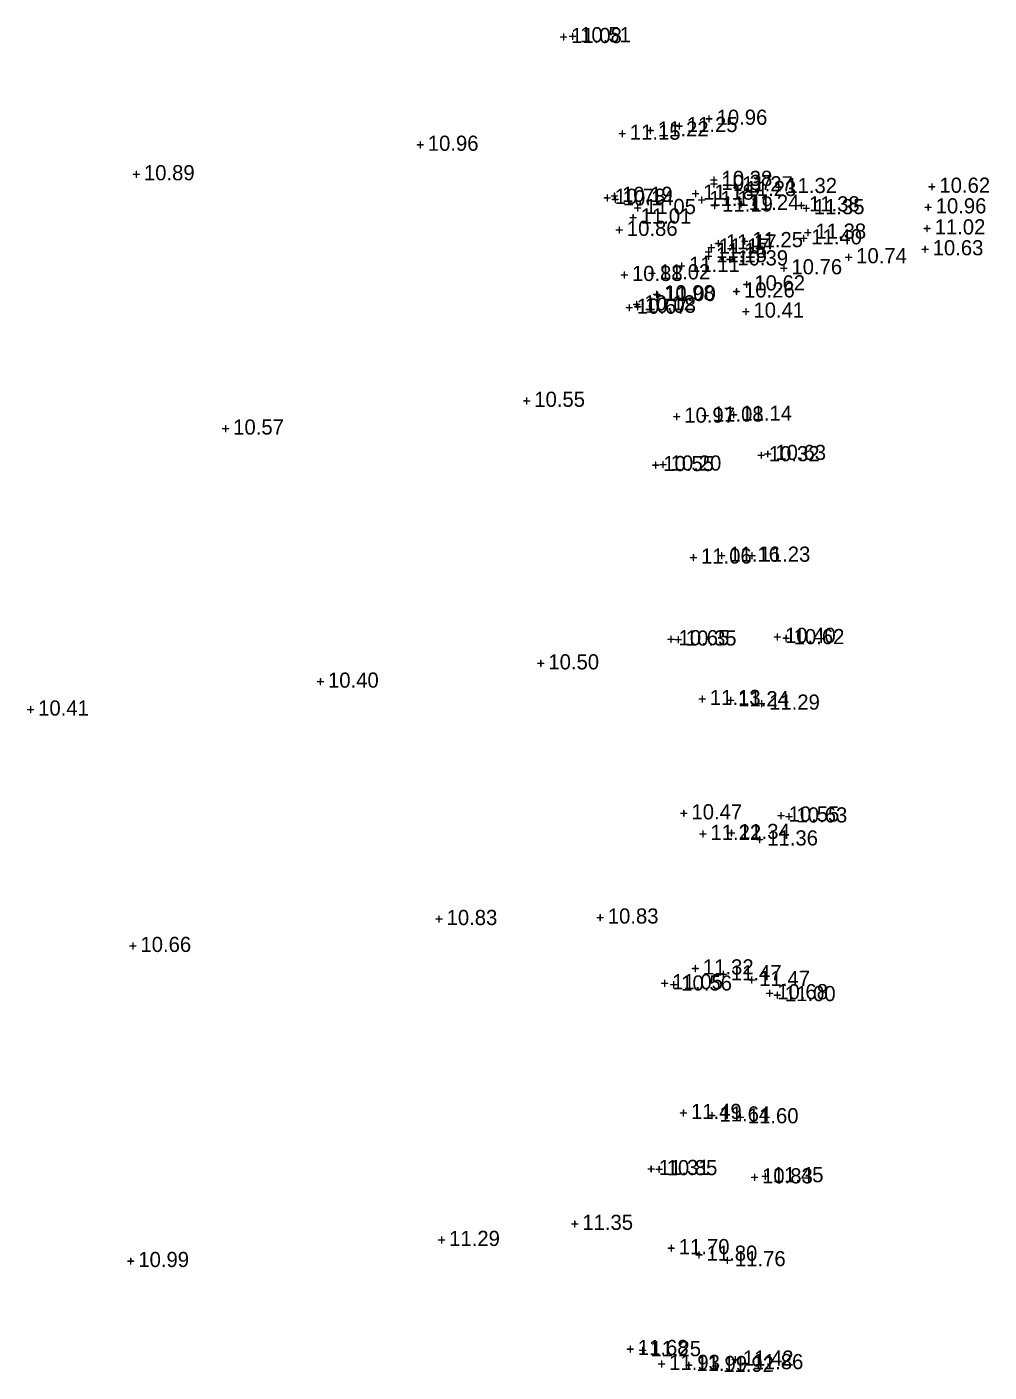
# Model space of a CAD drawing. Header units: metres. Extents: x 119225 to 119868, y 6148173 to 6148690.
# Drawn here: x 119740.9 to 119867.9, y 6148181.8 to 6148359.3 of the extents above; entities that cross this region are included whole.
import ezdxf
from ezdxf.enums import TextEntityAlignment as Align

# ---------------------------------------------------------------- set-up
doc = ezdxf.new("R2010")
doc.units = ezdxf.units.M
doc.layers.get('0').update_dxf_attribs({"linetype": 'CONTINUOUS'})
doc.layers.add('Z_bef', color=4, linetype='CONTINUOUS')
doc.styles.add('FISO', font='FISO')
doc.styles.add('ISO', font='ISO')

# ---------------------------------------------------------------- blocks, each defined once
blk = doc.blocks.new('_MPLUSZH')
at = {"color": 1, "style": 'ISO'}
blk.add_text('+', height=2, dxfattribs=at).set_placement((0, 0), align=Align.MIDDLE)
at = {"style": 'FISO'}
blk.add_attdef('PLUSHÖJD', (1, -1), '', height=2, dxfattribs=at)

msp = doc.modelspace()

# ---------------------------------------------------------------- block references
at = {"layer": 'Z_bef', "extrusion": (1.41091e-08, -2.66725e-08, 1)}
ref = msp.add_blockref('_MPLUSZH', (119811.74, 6148358.17, -0.16), dxfattribs=dict(at, xscale=0.9999947511315105, yscale=0.9999947511315105, zscale=0.9999947511315105, rotation=0.0449887309207433))
ref.add_attrib('PLUSHÖJD', '11.08', (119812.74, 6148357.17, -0.16), dxfattribs={"layer": '0', "extrusion": (1.41091e-08, -2.66725e-08, 1), "height": 2, "rotation": 0.045, "style": 'FISO', "oblique": 360})
ref = msp.add_blockref('_MPLUSZH', (119812.93, 6148358.27, -0.16), dxfattribs=dict(at, xscale=0.9999947511315105, yscale=0.9999947511315105, zscale=0.9999947511315105, rotation=0.0449887309207433))
ref.add_attrib('PLUSHÖJD', '10.51', (119813.93, 6148357.27, -0.16), dxfattribs={"layer": '0', "extrusion": (1.41091e-08, -2.66725e-08, 1), "height": 2, "rotation": 0.045, "style": 'FISO', "oblique": 360})
ref = msp.add_blockref('_MPLUSZH', (119827.01, 6148346.42, -0.16), dxfattribs=dict(at, xscale=0.9999947511315105, yscale=0.9999947511315105, zscale=0.9999947511315105, rotation=0.0449887309207433))
ref.add_attrib('PLUSHÖJD', '11.25', (119828.01, 6148345.42, -0.16), dxfattribs={"layer": '0', "extrusion": (1.41091e-08, -2.66725e-08, 1), "height": 2, "rotation": 0.045, "style": 'FISO', "oblique": 360})
ref = msp.add_blockref('_MPLUSZH', (119830.94, 6148347.38, -0.16), dxfattribs=dict(at, xscale=0.9999947511315105, yscale=0.9999947511315105, zscale=0.9999947511315105, rotation=0.0449887309207433))
ref.add_attrib('PLUSHÖJD', '10.96', (119831.94, 6148346.38, -0.16), dxfattribs={"layer": '0', "extrusion": (1.41091e-08, -2.66725e-08, 1), "height": 2, "rotation": 0.045, "style": 'FISO', "oblique": 360})
ref = msp.add_blockref('_MPLUSZH', (119819.49, 6148345.41, -0.16), dxfattribs=dict(at, xscale=0.9999947511315105, yscale=0.9999947511315105, zscale=0.9999947511315105, rotation=0.0449887309207433))
ref.add_attrib('PLUSHÖJD', '11.15', (119820.49, 6148344.41, -0.16), dxfattribs={"layer": '0', "extrusion": (1.41091e-08, -2.66725e-08, 1), "height": 2, "rotation": 0.045, "style": 'FISO', "oblique": 360})
ref = msp.add_blockref('_MPLUSZH', (119823.19, 6148345.84, -0.16), dxfattribs=dict(at, xscale=0.9999947511315105, yscale=0.9999947511315105, zscale=0.9999947511315105, rotation=0.0449887309207433))
ref.add_attrib('PLUSHÖJD', '11.22', (119824.19, 6148344.84, -0.16), dxfattribs={"layer": '0', "extrusion": (1.41091e-08, -2.66725e-08, 1), "height": 2, "rotation": 0.045, "style": 'FISO', "oblique": 360})
ref = msp.add_blockref('_MPLUSZH', (119792.83, 6148343.95, -0.16), dxfattribs=dict(at, xscale=0.9999947511315105, yscale=0.9999947511315105, zscale=0.9999947511315105, rotation=0.0449887309207433))
ref.add_attrib('PLUSHÖJD', '10.96', (119793.83, 6148342.95, -0.16), dxfattribs={"layer": '0', "extrusion": (1.41091e-08, -2.66725e-08, 1), "height": 2, "rotation": 0.045, "style": 'FISO', "oblique": 360})
ref = msp.add_blockref('_MPLUSZH', (119755.37, 6148340.06, -0.16), dxfattribs=dict(at, xscale=0.9999947511315105, yscale=0.9999947511315105, zscale=0.9999947511315105, rotation=0.0449887309207433))
ref.add_attrib('PLUSHÖJD', '10.89', (119756.37, 6148339.06, -0.16), dxfattribs={"layer": '0', "extrusion": (1.41091e-08, -2.66725e-08, 1), "height": 2, "rotation": 0.045, "style": 'FISO', "oblique": 360})
ref = msp.add_blockref('_MPLUSZH', (119831.58, 6148339.31, -0.16), dxfattribs=dict(at, xscale=0.9999947511315105, yscale=0.9999947511315105, zscale=0.9999947511315105, rotation=0.0449887309207433))
ref.add_attrib('PLUSHÖJD', '10.38', (119832.59, 6148338.31, -0.16), dxfattribs={"layer": '0', "extrusion": (1.41091e-08, -2.66725e-08, 1), "height": 2, "rotation": 0.045, "style": 'FISO', "oblique": 360})
ref = msp.add_blockref('_MPLUSZH', (119829.16, 6148337.5, -0.16), dxfattribs=dict(at, xscale=0.9999947511315105, yscale=0.9999947511315105, zscale=0.9999947511315105, rotation=0.0449887309207433))
ref.add_attrib('PLUSHÖJD', '11.18', (119830.16, 6148336.5, -0.16), dxfattribs={"layer": '0', "extrusion": (1.41091e-08, -2.66725e-08, 1), "height": 2, "rotation": 0.045, "style": 'FISO', "oblique": 360})
ref = msp.add_blockref('_MPLUSZH', (119831.59, 6148338.77, -0.16), dxfattribs=dict(at, xscale=0.9999947511315105, yscale=0.9999947511315105, zscale=0.9999947511315105, rotation=0.0449887309207433))
ref.add_attrib('PLUSHÖJD', '10.37', (119832.59, 6148337.77, -0.16), dxfattribs={"layer": '0', "extrusion": (1.41091e-08, -2.66725e-08, 1), "height": 2, "rotation": 0.045, "style": 'FISO', "oblique": 360})
ref = msp.add_blockref('_MPLUSZH', (119834.31, 6148338.6, -0.16), dxfattribs=dict(at, xscale=0.9999947511315105, yscale=0.9999947511315105, zscale=0.9999947511315105, rotation=0.0449887309207433))
ref.add_attrib('PLUSHÖJD', '11.27', (119835.31, 6148337.6, -0.16), dxfattribs={"layer": '0', "extrusion": (1.41091e-08, -2.66725e-08, 1), "height": 2, "rotation": 0.045, "style": 'FISO', "oblique": 360})
ref = msp.add_blockref('_MPLUSZH', (119834.76, 6148337.97, -0.16), dxfattribs=dict(at, xscale=0.9999947511315105, yscale=0.9999947511315105, zscale=0.9999947511315105, rotation=0.0449887309207433))
ref.add_attrib('PLUSHÖJD', '11.23', (119835.76, 6148336.97, -0.16), dxfattribs={"layer": '0', "extrusion": (1.41091e-08, -2.66725e-08, 1), "height": 2, "rotation": 0.045, "style": 'FISO', "oblique": 360})
ref = msp.add_blockref('_MPLUSZH', (119840.14, 6148338.37, -0.16), dxfattribs=dict(at, xscale=0.9999947511315105, yscale=0.9999947511315105, zscale=0.9999947511315105, rotation=0.0449887309207433))
ref.add_attrib('PLUSHÖJD', '11.32', (119841.14, 6148337.37, -0.16), dxfattribs={"layer": '0', "extrusion": (1.41091e-08, -2.66725e-08, 1), "height": 2, "rotation": 0.045, "style": 'FISO', "oblique": 360})
ref = msp.add_blockref('_MPLUSZH', (119860.34, 6148338.41, -0.16), dxfattribs=dict(at, xscale=0.9999947511315105, yscale=0.9999947511315105, zscale=0.9999947511315105, rotation=0.0449887309207433))
ref.add_attrib('PLUSHÖJD', '10.62', (119861.34, 6148337.41, -0.16), dxfattribs={"layer": '0', "extrusion": (1.41091e-08, -2.66725e-08, 1), "height": 2, "rotation": 0.045, "style": 'FISO', "oblique": 360})
ref = msp.add_blockref('_MPLUSZH', (119817.51, 6148336.95, -0.16), dxfattribs=dict(at, xscale=0.9999947511315105, yscale=0.9999947511315105, zscale=0.9999947511315105, rotation=0.0449887309207433))
ref.add_attrib('PLUSHÖJD', '10.78', (119818.51, 6148335.95, -0.16), dxfattribs={"layer": '0', "extrusion": (1.41091e-08, -2.66725e-08, 1), "height": 2, "rotation": 0.045, "style": 'FISO', "oblique": 360})
ref = msp.add_blockref('_MPLUSZH', (119818.46, 6148337.21, -0.16), dxfattribs=dict(at, xscale=0.9999947511315105, yscale=0.9999947511315105, zscale=0.9999947511315105, rotation=0.0449887309207433))
ref.add_attrib('PLUSHÖJD', '10.19', (119819.46, 6148336.21, -0.16), dxfattribs={"layer": '0', "extrusion": (1.41091e-08, -2.66725e-08, 1), "height": 2, "rotation": 0.045, "style": 'FISO', "oblique": 360})
ref = msp.add_blockref('_MPLUSZH', (119818.56, 6148336.74, -0.16), dxfattribs=dict(at, xscale=0.9999947511315105, yscale=0.9999947511315105, zscale=0.9999947511315105, rotation=0.0449887309207433))
ref.add_attrib('PLUSHÖJD', '10.14', (119819.56, 6148335.74, -0.16), dxfattribs={"layer": '0', "extrusion": (1.41091e-08, -2.66725e-08, 1), "height": 2, "rotation": 0.045, "style": 'FISO', "oblique": 360})
ref = msp.add_blockref('_MPLUSZH', (119821.52, 6148335.6, -0.16), dxfattribs=dict(at, xscale=0.9999947511315105, yscale=0.9999947511315105, zscale=0.9999947511315105, rotation=0.0449887309207433))
ref.add_attrib('PLUSHÖJD', '11.05', (119822.52, 6148334.6, -0.16), dxfattribs={"layer": '0', "extrusion": (1.41091e-08, -2.66725e-08, 1), "height": 2, "rotation": 0.045, "style": 'FISO', "oblique": 360})
ref = msp.add_blockref('_MPLUSZH', (119829.97, 6148336.66, -0.16), dxfattribs=dict(at, xscale=0.9999947511315105, yscale=0.9999947511315105, zscale=0.9999947511315105, rotation=0.0449887309207433))
ref.add_attrib('PLUSHÖJD', '11.17', (119830.97, 6148335.66, -0.16), dxfattribs={"layer": '0', "extrusion": (1.41091e-08, -2.66725e-08, 1), "height": 2, "rotation": 0.045, "style": 'FISO', "oblique": 360})
ref = msp.add_blockref('_MPLUSZH', (119831.67, 6148335.93, -0.16), dxfattribs=dict(at, xscale=0.9999947511315105, yscale=0.9999947511315105, zscale=0.9999947511315105, rotation=0.0449887309207433))
ref.add_attrib('PLUSHÖJD', '11.19', (119832.67, 6148334.93, -0.16), dxfattribs={"layer": '0', "extrusion": (1.41091e-08, -2.66725e-08, 1), "height": 2, "rotation": 0.045, "style": 'FISO', "oblique": 360})
ref = msp.add_blockref('_MPLUSZH', (119835.17, 6148336.15, -0.16), dxfattribs=dict(at, xscale=0.9999947511315105, yscale=0.9999947511315105, zscale=0.9999947511315105, rotation=0.0449887309207433))
ref.add_attrib('PLUSHÖJD', '11.24', (119836.17, 6148335.15, -0.16), dxfattribs={"layer": '0', "extrusion": (1.41091e-08, -2.66725e-08, 1), "height": 2, "rotation": 0.045, "style": 'FISO', "oblique": 360})
ref = msp.add_blockref('_MPLUSZH', (119843.13, 6148335.95, -0.16), dxfattribs=dict(at, xscale=0.9999947511315105, yscale=0.9999947511315105, zscale=0.9999947511315105, rotation=0.0449887309207433))
ref.add_attrib('PLUSHÖJD', '11.38', (119844.13, 6148334.95, -0.16), dxfattribs={"layer": '0', "extrusion": (1.41091e-08, -2.66725e-08, 1), "height": 2, "rotation": 0.045, "style": 'FISO', "oblique": 360})
ref = msp.add_blockref('_MPLUSZH', (119843.76, 6148335.58, -0.16), dxfattribs=dict(at, xscale=0.9999947511315105, yscale=0.9999947511315105, zscale=0.9999947511315105, rotation=0.0449887309207433))
ref.add_attrib('PLUSHÖJD', '11.35', (119844.76, 6148334.58, -0.16), dxfattribs={"layer": '0', "extrusion": (1.41091e-08, -2.66725e-08, 1), "height": 2, "rotation": 0.045, "style": 'FISO', "oblique": 360})
ref = msp.add_blockref('_MPLUSZH', (119859.85, 6148335.69, -0.16), dxfattribs=dict(at, xscale=0.9999947511315105, yscale=0.9999947511315105, zscale=0.9999947511315105, rotation=0.0449887309207433))
ref.add_attrib('PLUSHÖJD', '10.96', (119860.85, 6148334.69, -0.16), dxfattribs={"layer": '0', "extrusion": (1.41091e-08, -2.66725e-08, 1), "height": 2, "rotation": 0.045, "style": 'FISO', "oblique": 360})
ref = msp.add_blockref('_MPLUSZH', (119820.92, 6148334.35, -0.16), dxfattribs=dict(at, xscale=0.9999947511315105, yscale=0.9999947511315105, zscale=0.9999947511315105, rotation=0.0449887309207433))
ref.add_attrib('PLUSHÖJD', '11.01', (119821.92, 6148333.35, -0.16), dxfattribs={"layer": '0', "extrusion": (1.41091e-08, -2.66725e-08, 1), "height": 2, "rotation": 0.045, "style": 'FISO', "oblique": 360})
ref = msp.add_blockref('_MPLUSZH', (119819.1, 6148332.72, -0.16), dxfattribs=dict(at, xscale=0.9999947511315105, yscale=0.9999947511315105, zscale=0.9999947511315105, rotation=0.0449887309207433))
ref.add_attrib('PLUSHÖJD', '10.86', (119820.1, 6148331.72, -0.16), dxfattribs={"layer": '0', "extrusion": (1.41091e-08, -2.66725e-08, 1), "height": 2, "rotation": 0.045, "style": 'FISO', "oblique": 360})
ref = msp.add_blockref('_MPLUSZH', (119843.98, 6148332.35, -0.16), dxfattribs=dict(at, xscale=0.9999947511315105, yscale=0.9999947511315105, zscale=0.9999947511315105, rotation=0.0449887309207433))
ref.add_attrib('PLUSHÖJD', '11.38', (119844.98, 6148331.35, -0.16), dxfattribs={"layer": '0', "extrusion": (1.41091e-08, -2.66725e-08, 1), "height": 2, "rotation": 0.045, "style": 'FISO', "oblique": 360})
ref = msp.add_blockref('_MPLUSZH', (119859.71, 6148332.91, -0.16), dxfattribs=dict(at, xscale=0.9999947511315105, yscale=0.9999947511315105, zscale=0.9999947511315105, rotation=0.0449887309207433))
ref.add_attrib('PLUSHÖJD', '11.02', (119860.71, 6148331.91, -0.16), dxfattribs={"layer": '0', "extrusion": (1.41091e-08, -2.66725e-08, 1), "height": 2, "rotation": 0.045, "style": 'FISO', "oblique": 360})
ref = msp.add_blockref('_MPLUSZH', (119831.24, 6148330.39, -0.16), dxfattribs=dict(at, xscale=0.9999947511315105, yscale=0.9999947511315105, zscale=0.9999947511315105, rotation=0.0449887309207433))
ref.add_attrib('PLUSHÖJD', '11.17', (119832.24, 6148329.39, -0.16), dxfattribs={"layer": '0', "extrusion": (1.41091e-08, -2.66725e-08, 1), "height": 2, "rotation": 0.045, "style": 'FISO', "oblique": 360})
ref = msp.add_blockref('_MPLUSZH', (119832.17, 6148330.93, -0.16), dxfattribs=dict(at, xscale=0.9999947511315105, yscale=0.9999947511315105, zscale=0.9999947511315105, rotation=0.0449887309207433))
ref.add_attrib('PLUSHÖJD', '11.17', (119833.17, 6148329.93, -0.16), dxfattribs={"layer": '0', "extrusion": (1.41091e-08, -2.66725e-08, 1), "height": 2, "rotation": 0.045, "style": 'FISO', "oblique": 360})
ref = msp.add_blockref('_MPLUSZH', (119835.65, 6148331.23, -0.16), dxfattribs=dict(at, xscale=0.9999947511315105, yscale=0.9999947511315105, zscale=0.9999947511315105, rotation=0.0449887309207433))
ref.add_attrib('PLUSHÖJD', '11.25', (119836.65, 6148330.23, -0.16), dxfattribs={"layer": '0', "extrusion": (1.41091e-08, -2.66725e-08, 1), "height": 2, "rotation": 0.045, "style": 'FISO', "oblique": 360})
ref = msp.add_blockref('_MPLUSZH', (119843.43, 6148331.6, -0.16), dxfattribs=dict(at, xscale=0.9999947511315105, yscale=0.9999947511315105, zscale=0.9999947511315105, rotation=0.0449887309207433))
ref.add_attrib('PLUSHÖJD', '11.40', (119844.43, 6148330.6, -0.16), dxfattribs={"layer": '0', "extrusion": (1.41091e-08, -2.66725e-08, 1), "height": 2, "rotation": 0.045, "style": 'FISO', "oblique": 360})
ref = msp.add_blockref('_MPLUSZH', (119830.88, 6148329.82, -0.16), dxfattribs=dict(at, xscale=0.9999947511315105, yscale=0.9999947511315105, zscale=0.9999947511315105, rotation=0.0449887309207433))
ref.add_attrib('PLUSHÖJD', '11.15', (119831.88, 6148328.82, -0.16), dxfattribs={"layer": '0', "extrusion": (1.41091e-08, -2.66725e-08, 1), "height": 2, "rotation": 0.045, "style": 'FISO', "oblique": 360})
ref = msp.add_blockref('_MPLUSZH', (119830.87, 6148329.24, -0.16), dxfattribs=dict(at, xscale=0.9999947511315105, yscale=0.9999947511315105, zscale=0.9999947511315105, rotation=0.0449887309207433))
ref.add_attrib('PLUSHÖJD', '11.15', (119831.87, 6148328.24, -0.16), dxfattribs={"layer": '0', "extrusion": (1.41091e-08, -2.66725e-08, 1), "height": 2, "rotation": 0.045, "style": 'FISO', "oblique": 360})
ref = msp.add_blockref('_MPLUSZH', (119833.68, 6148328.82, -0.16), dxfattribs=dict(at, xscale=0.9999947511315105, yscale=0.9999947511315105, zscale=0.9999947511315105, rotation=0.0449887309207433))
ref.add_attrib('PLUSHÖJD', '10.39', (119834.68, 6148327.82, -0.16), dxfattribs={"layer": '0', "extrusion": (1.41091e-08, -2.66725e-08, 1), "height": 2, "rotation": 0.045, "style": 'FISO', "oblique": 360})
ref = msp.add_blockref('_MPLUSZH', (119849.36, 6148329.11, -0.16), dxfattribs=dict(at, xscale=0.9999947511315105, yscale=0.9999947511315105, zscale=0.9999947511315105, rotation=0.0449887309207433))
ref.add_attrib('PLUSHÖJD', '10.74', (119850.36, 6148328.11, -0.16), dxfattribs={"layer": '0', "extrusion": (1.41091e-08, -2.66725e-08, 1), "height": 2, "rotation": 0.045, "style": 'FISO', "oblique": 360})
ref = msp.add_blockref('_MPLUSZH', (119859.45, 6148330.16, -0.16), dxfattribs=dict(at, xscale=0.9999947511315105, yscale=0.9999947511315105, zscale=0.9999947511315105, rotation=0.0449887309207433))
ref.add_attrib('PLUSHÖJD', '10.63', (119860.45, 6148329.16, -0.16), dxfattribs={"layer": '0', "extrusion": (1.41091e-08, -2.66725e-08, 1), "height": 2, "rotation": 0.045, "style": 'FISO', "oblique": 360})
ref = msp.add_blockref('_MPLUSZH', (119819.77, 6148326.77, -0.16), dxfattribs=dict(at, xscale=0.9999947511315105, yscale=0.9999947511315105, zscale=0.9999947511315105, rotation=0.0449887309207433))
ref.add_attrib('PLUSHÖJD', '10.88', (119820.77, 6148325.77, -0.16), dxfattribs={"layer": '0', "extrusion": (1.41091e-08, -2.66725e-08, 1), "height": 2, "rotation": 0.045, "style": 'FISO', "oblique": 360})
ref = msp.add_blockref('_MPLUSZH', (119823.41, 6148326.98, -0.16), dxfattribs=dict(at, xscale=0.9999947511315105, yscale=0.9999947511315105, zscale=0.9999947511315105, rotation=0.0449887309207433))
ref.add_attrib('PLUSHÖJD', '11.02', (119824.41, 6148325.98, -0.16), dxfattribs={"layer": '0', "extrusion": (1.41091e-08, -2.66725e-08, 1), "height": 2, "rotation": 0.045, "style": 'FISO', "oblique": 360})
ref = msp.add_blockref('_MPLUSZH', (119827.31, 6148327.97, -0.16), dxfattribs=dict(at, xscale=0.9999947511315105, yscale=0.9999947511315105, zscale=0.9999947511315105, rotation=0.0449887309207433))
ref.add_attrib('PLUSHÖJD', '11.11', (119828.31, 6148326.97, -0.16), dxfattribs={"layer": '0', "extrusion": (1.41091e-08, -2.66725e-08, 1), "height": 2, "rotation": 0.045, "style": 'FISO', "oblique": 360})
ref = msp.add_blockref('_MPLUSZH', (119840.81, 6148327.65, -0.16), dxfattribs=dict(at, xscale=0.9999947511315105, yscale=0.9999947511315105, zscale=0.9999947511315105, rotation=0.0449887309207433))
ref.add_attrib('PLUSHÖJD', '10.76', (119841.81, 6148326.65, -0.16), dxfattribs={"layer": '0', "extrusion": (1.41091e-08, -2.66725e-08, 1), "height": 2, "rotation": 0.045, "style": 'FISO', "oblique": 360})
ref = msp.add_blockref('_MPLUSZH', (119835.91, 6148325.52, -0.16), dxfattribs=dict(at, xscale=0.9999947511315105, yscale=0.9999947511315105, zscale=0.9999947511315105, rotation=0.0449887309207433))
ref.add_attrib('PLUSHÖJD', '10.62', (119836.92, 6148324.52, -0.16), dxfattribs={"layer": '0', "extrusion": (1.41091e-08, -2.66725e-08, 1), "height": 2, "rotation": 0.045, "style": 'FISO', "oblique": 360})
ref = msp.add_blockref('_MPLUSZH', (119824.01, 6148324.21, -0.16), dxfattribs=dict(at, xscale=0.9999947511315105, yscale=0.9999947511315105, zscale=0.9999947511315105, rotation=0.0449887309207433))
ref.add_attrib('PLUSHÖJD', '10.98', (119825.01, 6148323.21, -0.16), dxfattribs={"layer": '0', "extrusion": (1.41091e-08, -2.66725e-08, 1), "height": 2, "rotation": 0.045, "style": 'FISO', "oblique": 360})
ref = msp.add_blockref('_MPLUSZH', (119824.14, 6148324.12, -0.16), dxfattribs=dict(at, xscale=0.9999947511315105, yscale=0.9999947511315105, zscale=0.9999947511315105, rotation=0.0449887309207433))
ref.add_attrib('PLUSHÖJD', '11.00', (119825.14, 6148323.12, -0.16), dxfattribs={"layer": '0', "extrusion": (1.41091e-08, -2.66725e-08, 1), "height": 2, "rotation": 0.045, "style": 'FISO', "oblique": 360})
ref = msp.add_blockref('_MPLUSZH', (119834.56, 6148324.59, -0.16), dxfattribs=dict(at, xscale=0.9999947511315105, yscale=0.9999947511315105, zscale=0.9999947511315105, rotation=0.0449887309207433))
ref.add_attrib('PLUSHÖJD', '10.26', (119835.56, 6148323.59, -0.16), dxfattribs={"layer": '0', "extrusion": (1.41091e-08, -2.66725e-08, 1), "height": 2, "rotation": 0.045, "style": 'FISO', "oblique": 360})
ref = msp.add_blockref('_MPLUSZH', (119820.4, 6148322.45, -0.16), dxfattribs=dict(at, xscale=0.9999947511315105, yscale=0.9999947511315105, zscale=0.9999947511315105, rotation=0.0449887309207433))
ref.add_attrib('PLUSHÖJD', '10.67', (119821.4, 6148321.45, -0.16), dxfattribs={"layer": '0', "extrusion": (1.41091e-08, -2.66725e-08, 1), "height": 2, "rotation": 0.045, "style": 'FISO', "oblique": 360})
ref = msp.add_blockref('_MPLUSZH', (119821.39, 6148322.88, -0.16), dxfattribs=dict(at, xscale=0.9999947511315105, yscale=0.9999947511315105, zscale=0.9999947511315105, rotation=0.0449887309207433))
ref.add_attrib('PLUSHÖJD', '10.12', (119822.39, 6148321.89, -0.16), dxfattribs={"layer": '0', "extrusion": (1.41091e-08, -2.66725e-08, 1), "height": 2, "rotation": 0.045, "style": 'FISO', "oblique": 360})
ref = msp.add_blockref('_MPLUSZH', (119821.52, 6148322.57, -0.16), dxfattribs=dict(at, xscale=0.9999947511315105, yscale=0.9999947511315105, zscale=0.9999947511315105, rotation=0.0449887309207433))
ref.add_attrib('PLUSHÖJD', '10.08', (119822.52, 6148321.57, -0.16), dxfattribs={"layer": '0', "extrusion": (1.41091e-08, -2.66725e-08, 1), "height": 2, "rotation": 0.045, "style": 'FISO', "oblique": 360})
ref = msp.add_blockref('_MPLUSZH', (119835.8, 6148321.93, -0.16), dxfattribs=dict(at, xscale=0.9999947511315105, yscale=0.9999947511315105, zscale=0.9999947511315105, rotation=0.0449887309207433))
ref.add_attrib('PLUSHÖJD', '10.41', (119836.8, 6148320.93, -0.16), dxfattribs={"layer": '0', "extrusion": (1.41091e-08, -2.66725e-08, 1), "height": 2, "rotation": 0.045, "style": 'FISO', "oblique": 360})
ref = msp.add_blockref('_MPLUSZH', (119806.88, 6148310.16, -0.16), dxfattribs=dict(at, xscale=0.9999947511315105, yscale=0.9999947511315105, zscale=0.9999947511315105, rotation=0.0449887309207433))
ref.add_attrib('PLUSHÖJD', '10.55', (119807.88, 6148309.16, -0.16), dxfattribs={"layer": '0', "extrusion": (1.41091e-08, -2.66725e-08, 1), "height": 2, "rotation": 0.045, "style": 'FISO', "oblique": 360})
ref = msp.add_blockref('_MPLUSZH', (119826.67, 6148308.07, -0.16), dxfattribs=dict(at, xscale=0.9999947511315105, yscale=0.9999947511315105, zscale=0.9999947511315105, rotation=0.0449887309207433))
ref.add_attrib('PLUSHÖJD', '10.97', (119827.67, 6148307.07, -0.16), dxfattribs={"layer": '0', "extrusion": (1.41091e-08, -2.66725e-08, 1), "height": 2, "rotation": 0.045, "style": 'FISO', "oblique": 360})
ref = msp.add_blockref('_MPLUSZH', (119830.45, 6148308.21, -0.16), dxfattribs=dict(at, xscale=0.9999947511315105, yscale=0.9999947511315105, zscale=0.9999947511315105, rotation=0.0449887309207433))
ref.add_attrib('PLUSHÖJD', '11.08', (119831.45, 6148307.21, -0.16), dxfattribs={"layer": '0', "extrusion": (1.41091e-08, -2.66725e-08, 1), "height": 2, "rotation": 0.045, "style": 'FISO', "oblique": 360})
ref = msp.add_blockref('_MPLUSZH', (119834.2, 6148308.32, -0.16), dxfattribs=dict(at, xscale=0.9999947511315105, yscale=0.9999947511315105, zscale=0.9999947511315105, rotation=0.0449887309207433))
ref.add_attrib('PLUSHÖJD', '11.14', (119835.2, 6148307.32, -0.16), dxfattribs={"layer": '0', "extrusion": (1.41091e-08, -2.66725e-08, 1), "height": 2, "rotation": 0.045, "style": 'FISO', "oblique": 360})
ref = msp.add_blockref('_MPLUSZH', (119767.15, 6148306.5, -0.16), dxfattribs=dict(at, xscale=0.9999947511315105, yscale=0.9999947511315105, zscale=0.9999947511315105, rotation=0.0449887309207433))
ref.add_attrib('PLUSHÖJD', '10.57', (119768.15, 6148305.5, -0.16), dxfattribs={"layer": '0', "extrusion": (1.41091e-08, -2.66725e-08, 1), "height": 2, "rotation": 0.045, "style": 'FISO', "oblique": 360})
ref = msp.add_blockref('_MPLUSZH', (119837.82, 6148302.98, -0.16), dxfattribs=dict(at, xscale=0.9999947511315105, yscale=0.9999947511315105, zscale=0.9999947511315105, rotation=0.0449887309207433))
ref.add_attrib('PLUSHÖJD', '10.32', (119838.83, 6148301.98, -0.16), dxfattribs={"layer": '0', "extrusion": (1.41091e-08, -2.66725e-08, 1), "height": 2, "rotation": 0.045, "style": 'FISO', "oblique": 360})
ref = msp.add_blockref('_MPLUSZH', (119838.69, 6148303.15, -0.16), dxfattribs=dict(at, xscale=0.9999947511315105, yscale=0.9999947511315105, zscale=0.9999947511315105, rotation=0.0449887309207433))
ref.add_attrib('PLUSHÖJD', '10.63', (119839.69, 6148302.15, -0.16), dxfattribs={"layer": '0', "extrusion": (1.41091e-08, -2.66725e-08, 1), "height": 2, "rotation": 0.045, "style": 'FISO', "oblique": 360})
ref = msp.add_blockref('_MPLUSZH', (119823.9, 6148301.68, -0.16), dxfattribs=dict(at, xscale=0.9999947511315105, yscale=0.9999947511315105, zscale=0.9999947511315105, rotation=0.0449887309207433))
ref.add_attrib('PLUSHÖJD', '10.55', (119824.9, 6148300.68, -0.16), dxfattribs={"layer": '0', "extrusion": (1.41091e-08, -2.66725e-08, 1), "height": 2, "rotation": 0.045, "style": 'FISO', "oblique": 360})
ref = msp.add_blockref('_MPLUSZH', (119824.87, 6148301.75, -0.16), dxfattribs=dict(at, xscale=0.9999947511315105, yscale=0.9999947511315105, zscale=0.9999947511315105, rotation=0.0449887309207433))
ref.add_attrib('PLUSHÖJD', '10.20', (119825.87, 6148300.75, -0.16), dxfattribs={"layer": '0', "extrusion": (1.41091e-08, -2.66725e-08, 1), "height": 2, "rotation": 0.045, "style": 'FISO', "oblique": 360})
ref = msp.add_blockref('_MPLUSZH', (119828.88, 6148289.47, -0.16), dxfattribs=dict(at, xscale=0.9999947511315105, yscale=0.9999947511315105, zscale=0.9999947511315105, rotation=0.0449887309207433))
ref.add_attrib('PLUSHÖJD', '11.06', (119829.88, 6148288.47, -0.16), dxfattribs={"layer": '0', "extrusion": (1.41091e-08, -2.66725e-08, 1), "height": 2, "rotation": 0.045, "style": 'FISO', "oblique": 360})
ref = msp.add_blockref('_MPLUSZH', (119832.61, 6148289.72, -0.16), dxfattribs=dict(at, xscale=0.9999947511315105, yscale=0.9999947511315105, zscale=0.9999947511315105, rotation=0.0449887309207433))
ref.add_attrib('PLUSHÖJD', '11.16', (119833.61, 6148288.72, -0.16), dxfattribs={"layer": '0', "extrusion": (1.41091e-08, -2.66725e-08, 1), "height": 2, "rotation": 0.045, "style": 'FISO', "oblique": 360})
ref = msp.add_blockref('_MPLUSZH', (119836.61, 6148289.72, -0.16), dxfattribs=dict(at, xscale=0.9999947511315105, yscale=0.9999947511315105, zscale=0.9999947511315105, rotation=0.0449887309207433))
ref.add_attrib('PLUSHÖJD', '11.23', (119837.61, 6148288.72, -0.16), dxfattribs={"layer": '0', "extrusion": (1.41091e-08, -2.66725e-08, 1), "height": 2, "rotation": 0.045, "style": 'FISO', "oblique": 360})
ref = msp.add_blockref('_MPLUSZH', (119825.92, 6148278.7, -0.16), dxfattribs=dict(at, xscale=0.9999947511315105, yscale=0.9999947511315105, zscale=0.9999947511315105, rotation=0.0449887309207433))
ref.add_attrib('PLUSHÖJD', '10.65', (119826.92, 6148277.7, -0.16), dxfattribs={"layer": '0', "extrusion": (1.41091e-08, -2.66725e-08, 1), "height": 2, "rotation": 0.045, "style": 'FISO', "oblique": 360})
ref = msp.add_blockref('_MPLUSZH', (119839.96, 6148279.01, -0.16), dxfattribs=dict(at, xscale=0.9999947511315105, yscale=0.9999947511315105, zscale=0.9999947511315105, rotation=0.0449887309207433))
ref.add_attrib('PLUSHÖJD', '10.40', (119840.96, 6148278.01, -0.16), dxfattribs={"layer": '0', "extrusion": (1.41091e-08, -2.66725e-08, 1), "height": 2, "rotation": 0.045, "style": 'FISO', "oblique": 360})
ref = msp.add_blockref('_MPLUSZH', (119841.11, 6148278.84, -0.16), dxfattribs=dict(at, xscale=0.9999947511315105, yscale=0.9999947511315105, zscale=0.9999947511315105, rotation=0.0449887309207433))
ref.add_attrib('PLUSHÖJD', '10.62', (119842.11, 6148277.84, -0.16), dxfattribs={"layer": '0', "extrusion": (1.41091e-08, -2.66725e-08, 1), "height": 2, "rotation": 0.045, "style": 'FISO', "oblique": 360})
ref = msp.add_blockref('_MPLUSZH', (119826.87, 6148278.65, -0.16), dxfattribs=dict(at, xscale=0.9999947511315105, yscale=0.9999947511315105, zscale=0.9999947511315105, rotation=0.0449887309207433))
ref.add_attrib('PLUSHÖJD', '10.35', (119827.88, 6148277.65, -0.16), dxfattribs={"layer": '0', "extrusion": (1.41091e-08, -2.66725e-08, 1), "height": 2, "rotation": 0.045, "style": 'FISO', "oblique": 360})
ref = msp.add_blockref('_MPLUSZH', (119808.74, 6148275.51, -0.16), dxfattribs=dict(at, xscale=0.9999947511315105, yscale=0.9999947511315105, zscale=0.9999947511315105, rotation=0.0449887309207433))
ref.add_attrib('PLUSHÖJD', '10.50', (119809.74, 6148274.51, -0.16), dxfattribs={"layer": '0', "extrusion": (1.41091e-08, -2.66725e-08, 1), "height": 2, "rotation": 0.045, "style": 'FISO', "oblique": 360})
ref = msp.add_blockref('_MPLUSZH', (119779.66, 6148273.1, -0.16), dxfattribs=dict(at, xscale=0.9999947511315105, yscale=0.9999947511315105, zscale=0.9999947511315105, rotation=0.0449887309207433))
ref.add_attrib('PLUSHÖJD', '10.40', (119780.66, 6148272.1, -0.16), dxfattribs={"layer": '0', "extrusion": (1.41091e-08, -2.66725e-08, 1), "height": 2, "rotation": 0.045, "style": 'FISO', "oblique": 360})
ref = msp.add_blockref('_MPLUSZH', (119830.05, 6148270.81, -0.16), dxfattribs=dict(at, xscale=0.9999947511315105, yscale=0.9999947511315105, zscale=0.9999947511315105, rotation=0.0449887309207433))
ref.add_attrib('PLUSHÖJD', '11.13', (119831.05, 6148269.81, -0.16), dxfattribs={"layer": '0', "extrusion": (1.41091e-08, -2.66725e-08, 1), "height": 2, "rotation": 0.045, "style": 'FISO', "oblique": 360})
ref = msp.add_blockref('_MPLUSZH', (119833.79, 6148270.64, -0.16), dxfattribs=dict(at, xscale=0.9999947511315105, yscale=0.9999947511315105, zscale=0.9999947511315105, rotation=0.0449887309207433))
ref.add_attrib('PLUSHÖJD', '11.24', (119834.79, 6148269.64, -0.16), dxfattribs={"layer": '0', "extrusion": (1.41091e-08, -2.66725e-08, 1), "height": 2, "rotation": 0.045, "style": 'FISO', "oblique": 360})
ref = msp.add_blockref('_MPLUSZH', (119837.87, 6148270.2, -0.16), dxfattribs=dict(at, xscale=0.9999947511315105, yscale=0.9999947511315105, zscale=0.9999947511315105, rotation=0.0449887309207433))
ref.add_attrib('PLUSHÖJD', '11.29', (119838.87, 6148269.2, -0.16), dxfattribs={"layer": '0', "extrusion": (1.41091e-08, -2.66725e-08, 1), "height": 2, "rotation": 0.045, "style": 'FISO', "oblique": 360})
ref = msp.add_blockref('_MPLUSZH', (119741.41, 6148269.42, -0.16), dxfattribs=dict(at, xscale=0.9999947511315105, yscale=0.9999947511315105, zscale=0.9999947511315105, rotation=0.0449887309207433))
ref.add_attrib('PLUSHÖJD', '10.41', (119742.41, 6148268.42, -0.16), dxfattribs={"layer": '0', "extrusion": (1.41091e-08, -2.66725e-08, 1), "height": 2, "rotation": 0.045, "style": 'FISO', "oblique": 360})
ref = msp.add_blockref('_MPLUSZH', (119827.61, 6148255.72, -0.16), dxfattribs=dict(at, xscale=0.9999947511315105, yscale=0.9999947511315105, zscale=0.9999947511315105, rotation=0.0449887309207433))
ref.add_attrib('PLUSHÖJD', '10.47', (119828.62, 6148254.72, -0.16), dxfattribs={"layer": '0', "extrusion": (1.41091e-08, -2.66725e-08, 1), "height": 2, "rotation": 0.045, "style": 'FISO', "oblique": 360})
ref = msp.add_blockref('_MPLUSZH', (119840.44, 6148255.43, -0.16), dxfattribs=dict(at, xscale=0.9999947511315105, yscale=0.9999947511315105, zscale=0.9999947511315105, rotation=0.0449887309207433))
ref.add_attrib('PLUSHÖJD', '10.55', (119841.44, 6148254.43, -0.16), dxfattribs={"layer": '0', "extrusion": (1.41091e-08, -2.66725e-08, 1), "height": 2, "rotation": 0.045, "style": 'FISO', "oblique": 360})
ref = msp.add_blockref('_MPLUSZH', (119841.49, 6148255.3, -0.16), dxfattribs=dict(at, xscale=0.9999947511315105, yscale=0.9999947511315105, zscale=0.9999947511315105, rotation=0.0449887309207433))
ref.add_attrib('PLUSHÖJD', '10.63', (119842.49, 6148254.31, -0.16), dxfattribs={"layer": '0', "extrusion": (1.41091e-08, -2.66725e-08, 1), "height": 2, "rotation": 0.045, "style": 'FISO', "oblique": 360})
ref = msp.add_blockref('_MPLUSZH', (119830.13, 6148253.01, -0.16), dxfattribs=dict(at, xscale=0.9999947511315105, yscale=0.9999947511315105, zscale=0.9999947511315105, rotation=0.0449887309207433))
ref.add_attrib('PLUSHÖJD', '11.22', (119831.13, 6148252.01, -0.16), dxfattribs={"layer": '0', "extrusion": (1.41091e-08, -2.66725e-08, 1), "height": 2, "rotation": 0.045, "style": 'FISO', "oblique": 360})
ref = msp.add_blockref('_MPLUSZH', (119833.9, 6148253.13, -0.16), dxfattribs=dict(at, xscale=0.9999947511315105, yscale=0.9999947511315105, zscale=0.9999947511315105, rotation=0.0449887309207433))
ref.add_attrib('PLUSHÖJD', '11.34', (119834.9, 6148252.13, -0.16), dxfattribs={"layer": '0', "extrusion": (1.41091e-08, -2.66725e-08, 1), "height": 2, "rotation": 0.045, "style": 'FISO', "oblique": 360})
ref = msp.add_blockref('_MPLUSZH', (119837.62, 6148252.27, -0.16), dxfattribs=dict(at, xscale=0.9999947511315105, yscale=0.9999947511315105, zscale=0.9999947511315105, rotation=0.0449887309207433))
ref.add_attrib('PLUSHÖJD', '11.36', (119838.62, 6148251.27, -0.16), dxfattribs={"layer": '0', "extrusion": (1.41091e-08, -2.66725e-08, 1), "height": 2, "rotation": 0.045, "style": 'FISO', "oblique": 360})
ref = msp.add_blockref('_MPLUSZH', (119795.31, 6148241.77, -0.16), dxfattribs=dict(at, xscale=0.9999947511315105, yscale=0.9999947511315105, zscale=0.9999947511315105, rotation=0.0449887309207433))
ref.add_attrib('PLUSHÖJD', '10.83', (119796.31, 6148240.77, -0.16), dxfattribs={"layer": '0', "extrusion": (1.41091e-08, -2.66725e-08, 1), "height": 2, "rotation": 0.045, "style": 'FISO', "oblique": 360})
ref = msp.add_blockref('_MPLUSZH', (119816.57, 6148241.97, -0.16), dxfattribs=dict(at, xscale=0.9999947511315105, yscale=0.9999947511315105, zscale=0.9999947511315105, rotation=0.0449887309207433))
ref.add_attrib('PLUSHÖJD', '10.83', (119817.58, 6148240.97, -0.16), dxfattribs={"layer": '0', "extrusion": (1.41091e-08, -2.66725e-08, 1), "height": 2, "rotation": 0.045, "style": 'FISO', "oblique": 360})
ref = msp.add_blockref('_MPLUSZH', (119754.91, 6148238.22, -0.16), dxfattribs=dict(at, xscale=0.9999947511315105, yscale=0.9999947511315105, zscale=0.9999947511315105, rotation=0.0449887309207433))
ref.add_attrib('PLUSHÖJD', '10.66', (119755.91, 6148237.22, -0.16), dxfattribs={"layer": '0', "extrusion": (1.41091e-08, -2.66725e-08, 1), "height": 2, "rotation": 0.045, "style": 'FISO', "oblique": 360})
ref = msp.add_blockref('_MPLUSZH', (119829.13, 6148235.25, -0.16), dxfattribs=dict(at, xscale=0.9999947511315105, yscale=0.9999947511315105, zscale=0.9999947511315105, rotation=0.0449887309207433))
ref.add_attrib('PLUSHÖJD', '11.32', (119830.13, 6148234.25, -0.16), dxfattribs={"layer": '0', "extrusion": (1.41091e-08, -2.66725e-08, 1), "height": 2, "rotation": 0.045, "style": 'FISO', "oblique": 360})
ref = msp.add_blockref('_MPLUSZH', (119832.82, 6148234.48, -0.16), dxfattribs=dict(at, xscale=0.9999947511315105, yscale=0.9999947511315105, zscale=0.9999947511315105, rotation=0.0449887309207433))
ref.add_attrib('PLUSHÖJD', '11.47', (119833.82, 6148233.48, -0.16), dxfattribs={"layer": '0', "extrusion": (1.41091e-08, -2.66725e-08, 1), "height": 2, "rotation": 0.045, "style": 'FISO', "oblique": 360})
ref = msp.add_blockref('_MPLUSZH', (119825.08, 6148233.3, -0.16), dxfattribs=dict(at, xscale=0.9999947511315105, yscale=0.9999947511315105, zscale=0.9999947511315105, rotation=0.0449887309207433))
ref.add_attrib('PLUSHÖJD', '11.05', (119826.08, 6148232.3, -0.16), dxfattribs={"layer": '0', "extrusion": (1.41091e-08, -2.66725e-08, 1), "height": 2, "rotation": 0.045, "style": 'FISO', "oblique": 360})
ref = msp.add_blockref('_MPLUSZH', (119826.27, 6148233.13, -0.16), dxfattribs=dict(at, xscale=0.9999947511315105, yscale=0.9999947511315105, zscale=0.9999947511315105, rotation=0.0449887309207433))
ref.add_attrib('PLUSHÖJD', '10.56', (119827.27, 6148232.13, -0.16), dxfattribs={"layer": '0', "extrusion": (1.41091e-08, -2.66725e-08, 1), "height": 2, "rotation": 0.045, "style": 'FISO', "oblique": 360})
ref = msp.add_blockref('_MPLUSZH', (119836.57, 6148233.73, -0.16), dxfattribs=dict(at, xscale=0.9999947511315105, yscale=0.9999947511315105, zscale=0.9999947511315105, rotation=0.0449887309207433))
ref.add_attrib('PLUSHÖJD', '11.47', (119837.57, 6148232.73, -0.16), dxfattribs={"layer": '0', "extrusion": (1.41091e-08, -2.66725e-08, 1), "height": 2, "rotation": 0.045, "style": 'FISO', "oblique": 360})
ref = msp.add_blockref('_MPLUSZH', (119838.94, 6148231.98, -0.16), dxfattribs=dict(at, xscale=0.9999947511315105, yscale=0.9999947511315105, zscale=0.9999947511315105, rotation=0.0449887309207433))
ref.add_attrib('PLUSHÖJD', '10.68', (119839.94, 6148230.98, -0.16), dxfattribs={"layer": '0', "extrusion": (1.41091e-08, -2.66725e-08, 1), "height": 2, "rotation": 0.045, "style": 'FISO', "oblique": 360})
ref = msp.add_blockref('_MPLUSZH', (119839.94, 6148231.73, -0.16), dxfattribs=dict(at, xscale=0.9999947511315105, yscale=0.9999947511315105, zscale=0.9999947511315105, rotation=0.0449887309207433))
ref.add_attrib('PLUSHÖJD', '11.00', (119840.95, 6148230.73, -0.16), dxfattribs={"layer": '0', "extrusion": (1.41091e-08, -2.66725e-08, 1), "height": 2, "rotation": 0.045, "style": 'FISO', "oblique": 360})
ref = msp.add_blockref('_MPLUSZH', (119827.56, 6148216.18, -0.16), dxfattribs=dict(at, xscale=0.9999947511315105, yscale=0.9999947511315105, zscale=0.9999947511315105, rotation=0.0449887309207433))
ref.add_attrib('PLUSHÖJD', '11.49', (119828.56, 6148215.18, -0.16), dxfattribs={"layer": '0', "extrusion": (1.41091e-08, -2.66725e-08, 1), "height": 2, "rotation": 0.045, "style": 'FISO', "oblique": 360})
ref = msp.add_blockref('_MPLUSZH', (119831.32, 6148215.85, -0.16), dxfattribs=dict(at, xscale=0.9999947511315105, yscale=0.9999947511315105, zscale=0.9999947511315105, rotation=0.0449887309207433))
ref.add_attrib('PLUSHÖJD', '11.64', (119832.32, 6148214.85, -0.16), dxfattribs={"layer": '0', "extrusion": (1.41091e-08, -2.66725e-08, 1), "height": 2, "rotation": 0.045, "style": 'FISO', "oblique": 360})
ref = msp.add_blockref('_MPLUSZH', (119835.06, 6148215.61, -0.16), dxfattribs=dict(at, xscale=0.9999947511315105, yscale=0.9999947511315105, zscale=0.9999947511315105, rotation=0.0449887309207433))
ref.add_attrib('PLUSHÖJD', '11.60', (119836.06, 6148214.61, -0.16), dxfattribs={"layer": '0', "extrusion": (1.41091e-08, -2.66725e-08, 1), "height": 2, "rotation": 0.045, "style": 'FISO', "oblique": 360})
ref = msp.add_blockref('_MPLUSZH', (119823.3, 6148208.79, -0.16), dxfattribs=dict(at, xscale=0.9999947511315105, yscale=0.9999947511315105, zscale=0.9999947511315105, rotation=0.0449887309207433))
ref.add_attrib('PLUSHÖJD', '11.31', (119824.31, 6148207.79, -0.16), dxfattribs={"layer": '0', "extrusion": (1.41091e-08, -2.66725e-08, 1), "height": 2, "rotation": 0.045, "style": 'FISO', "oblique": 360})
ref = msp.add_blockref('_MPLUSZH', (119824.35, 6148208.76, -0.16), dxfattribs=dict(at, xscale=0.9999947511315105, yscale=0.9999947511315105, zscale=0.9999947511315105, rotation=0.0449887309207433))
ref.add_attrib('PLUSHÖJD', '10.85', (119825.35, 6148207.76, -0.16), dxfattribs={"layer": '0', "extrusion": (1.41091e-08, -2.66725e-08, 1), "height": 2, "rotation": 0.045, "style": 'FISO', "oblique": 360})
ref = msp.add_blockref('_MPLUSZH', (119838.35, 6148207.83, -0.16), dxfattribs=dict(at, xscale=0.9999947511315105, yscale=0.9999947511315105, zscale=0.9999947511315105, rotation=0.0449887309207433))
ref.add_attrib('PLUSHÖJD', '11.45', (119839.35, 6148206.83, -0.16), dxfattribs={"layer": '0', "extrusion": (1.41091e-08, -2.66725e-08, 1), "height": 2, "rotation": 0.045, "style": 'FISO', "oblique": 360})
ref = msp.add_blockref('_MPLUSZH', (119836.94, 6148207.68, -0.16), dxfattribs=dict(at, xscale=0.9999947511315105, yscale=0.9999947511315105, zscale=0.9999947511315105, rotation=0.0449887309207433))
ref.add_attrib('PLUSHÖJD', '10.83', (119837.94, 6148206.68, -0.16), dxfattribs={"layer": '0', "extrusion": (1.41091e-08, -2.66725e-08, 1), "height": 2, "rotation": 0.045, "style": 'FISO', "oblique": 360})
ref = msp.add_blockref('_MPLUSZH', (119813.22, 6148201.54, -0.16), dxfattribs=dict(at, xscale=0.9999947511315105, yscale=0.9999947511315105, zscale=0.9999947511315105, rotation=0.0449887309207433))
ref.add_attrib('PLUSHÖJD', '11.35', (119814.22, 6148200.54, -0.16), dxfattribs={"layer": '0', "extrusion": (1.41091e-08, -2.66725e-08, 1), "height": 2, "rotation": 0.045, "style": 'FISO', "oblique": 360})
ref = msp.add_blockref('_MPLUSZH', (119795.65, 6148199.42, -0.16), dxfattribs=dict(at, xscale=0.9999947511315105, yscale=0.9999947511315105, zscale=0.9999947511315105, rotation=0.0449887309207433))
ref.add_attrib('PLUSHÖJD', '11.29', (119796.65, 6148198.42, -0.16), dxfattribs={"layer": '0', "extrusion": (1.41091e-08, -2.66725e-08, 1), "height": 2, "rotation": 0.045, "style": 'FISO', "oblique": 360})
ref = msp.add_blockref('_MPLUSZH', (119825.95, 6148198.34, -0.16), dxfattribs=dict(at, xscale=0.9999947511315105, yscale=0.9999947511315105, zscale=0.9999947511315105, rotation=0.0449887309207433))
ref.add_attrib('PLUSHÖJD', '11.70', (119826.95, 6148197.34, -0.16), dxfattribs={"layer": '0', "extrusion": (1.41091e-08, -2.66725e-08, 1), "height": 2, "rotation": 0.045, "style": 'FISO', "oblique": 360})
ref = msp.add_blockref('_MPLUSZH', (119829.62, 6148197.46, -0.16), dxfattribs=dict(at, xscale=0.9999947511315105, yscale=0.9999947511315105, zscale=0.9999947511315105, rotation=0.0449887309207433))
ref.add_attrib('PLUSHÖJD', '11.80', (119830.62, 6148196.47, -0.16), dxfattribs={"layer": '0', "extrusion": (1.41091e-08, -2.66725e-08, 1), "height": 2, "rotation": 0.045, "style": 'FISO', "oblique": 360})
ref = msp.add_blockref('_MPLUSZH', (119754.63, 6148196.63, -0.16), dxfattribs=dict(at, xscale=0.9999947511315105, yscale=0.9999947511315105, zscale=0.9999947511315105, rotation=0.0449887309207433))
ref.add_attrib('PLUSHÖJD', '10.99', (119755.63, 6148195.64, -0.16), dxfattribs={"layer": '0', "extrusion": (1.41091e-08, -2.66725e-08, 1), "height": 2, "rotation": 0.045, "style": 'FISO', "oblique": 360})
ref = msp.add_blockref('_MPLUSZH', (119833.36, 6148196.75, -0.16), dxfattribs=dict(at, xscale=0.9999947511315105, yscale=0.9999947511315105, zscale=0.9999947511315105, rotation=0.0449887309207433))
ref.add_attrib('PLUSHÖJD', '11.76', (119834.36, 6148195.75, -0.16), dxfattribs={"layer": '0', "extrusion": (1.41091e-08, -2.66725e-08, 1), "height": 2, "rotation": 0.045, "style": 'FISO', "oblique": 360})
ref = msp.add_blockref('_MPLUSZH', (119820.54, 6148185.02, -0.16), dxfattribs=dict(at, xscale=0.9999947511315105, yscale=0.9999947511315105, zscale=0.9999947511315105, rotation=0.0449887309207433))
ref.add_attrib('PLUSHÖJD', '11.68', (119821.54, 6148184.02, -0.16), dxfattribs={"layer": '0', "extrusion": (1.41091e-08, -2.66725e-08, 1), "height": 2, "rotation": 0.045, "style": 'FISO', "oblique": 360})
ref = msp.add_blockref('_MPLUSZH', (119822.18, 6148184.87, -0.16), dxfattribs=dict(at, xscale=0.9999947511315105, yscale=0.9999947511315105, zscale=0.9999947511315105, rotation=0.0449887309207433))
ref.add_attrib('PLUSHÖJD', '11.25', (119823.19, 6148183.87, -0.16), dxfattribs={"layer": '0', "extrusion": (1.41091e-08, -2.66725e-08, 1), "height": 2, "rotation": 0.045, "style": 'FISO', "oblique": 360})
ref = msp.add_blockref('_MPLUSZH', (119824.68, 6148183.06, -0.16), dxfattribs=dict(at, xscale=0.9999947511315105, yscale=0.9999947511315105, zscale=0.9999947511315105, rotation=0.0449887309207433))
ref.add_attrib('PLUSHÖJD', '11.93', (119825.68, 6148182.06, -0.16), dxfattribs={"layer": '0', "extrusion": (1.41091e-08, -2.66725e-08, 1), "height": 2, "rotation": 0.045, "style": 'FISO', "oblique": 360})
ref = msp.add_blockref('_MPLUSZH', (119828.27, 6148182.9, -0.16), dxfattribs=dict(at, xscale=0.9999947511315105, yscale=0.9999947511315105, zscale=0.9999947511315105, rotation=0.0449887309207433))
ref.add_attrib('PLUSHÖJD', '11.99', (119829.27, 6148181.91, -0.16), dxfattribs={"layer": '0', "extrusion": (1.41091e-08, -2.66725e-08, 1), "height": 2, "rotation": 0.045, "style": 'FISO', "oblique": 360})
ref = msp.add_blockref('_MPLUSZH', (119834.4, 6148183.63, -0.16), dxfattribs=dict(at, xscale=0.9999947511315105, yscale=0.9999947511315105, zscale=0.9999947511315105, rotation=0.0449887309207433))
ref.add_attrib('PLUSHÖJD', '11.42', (119835.4, 6148182.63, -0.16), dxfattribs={"layer": '0', "extrusion": (1.41091e-08, -2.66725e-08, 1), "height": 2, "rotation": 0.045, "style": 'FISO', "oblique": 360})
ref = msp.add_blockref('_MPLUSZH', (119835.69, 6148183.16, -0.16), dxfattribs=dict(at, xscale=0.9999947511315105, yscale=0.9999947511315105, zscale=0.9999947511315105, rotation=0.0449887309207433))
ref.add_attrib('PLUSHÖJD', '11.86', (119836.69, 6148182.16, -0.16), dxfattribs={"layer": '0', "extrusion": (1.41091e-08, -2.66725e-08, 1), "height": 2, "rotation": 0.045, "style": 'FISO', "oblique": 360})
ref = msp.add_blockref('_MPLUSZH', (119831.82, 6148182.8, -0.16), dxfattribs=dict(at, xscale=0.9999947511315105, yscale=0.9999947511315105, zscale=0.9999947511315105, rotation=0.0449887309207433))
ref.add_attrib('PLUSHÖJD', '11.92', (119832.82, 6148181.81, -0.16), dxfattribs={"layer": '0', "extrusion": (1.41091e-08, -2.66725e-08, 1), "height": 2, "rotation": 0.045, "style": 'FISO', "oblique": 360})

doc.saveas('drawing.dxf')
